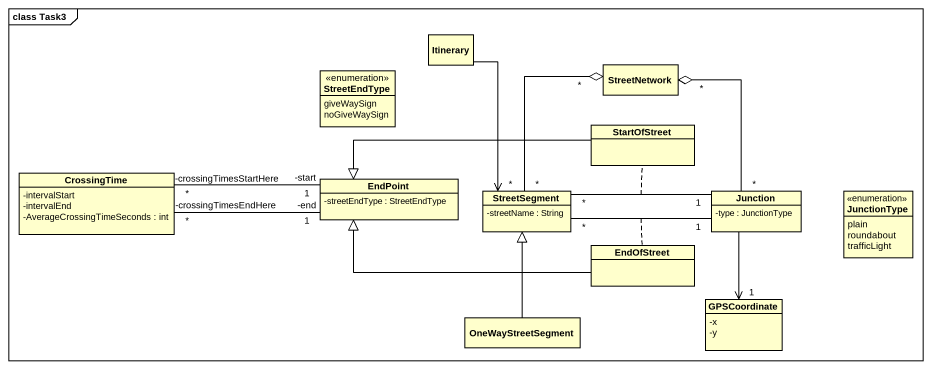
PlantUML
@startuml
mainframe class Task3
hide circle
hide empty members
skinparam classAttributeIconSize 0
class Itinerary
enum StreetEndType {
  giveWaySign
  noGiveWaySign
}
class StreetNetwork
class StartOfStreet
class CrossingTime {
  -intervalStart
  -intervalEnd
  -AverageCrossingTimeSeconds : int
}
class EndPoint {
  -streetEndType : StreetEndType
}
class StreetSegment {
  -streetName : String
}
class Junction {
  -type : JunctionType
}
enum JunctionType {
  plain
  roundabout
  trafficLight
}
class EndOfStreet
class GPSCoordinate {
  -x
  -y
}
class OneWayStreetSegment
Itinerary --> "*" StreetSegment
StreetNetwork "*" o-- "*" StreetSegment
StreetNetwork "*" o-- "*" Junction
StartOfStreet -left-|> EndPoint
CrossingTime "*\n-crossingTimesStartHere" -right- "1\n-start" EndPoint
CrossingTime "*\n-crossingTimesEndHere" -right- "1\n-end" EndPoint
StreetSegment "*" -right- "1" Junction
(StreetSegment, Junction) .. StartOfStreet
StreetSegment "*" -right- "1" Junction
(StreetSegment, Junction) .. EndOfStreet
Junction --> "1" GPSCoordinate
EndOfStreet -left-|> EndPoint
OneWayStreetSegment -up-|> StreetSegment
@enduml
